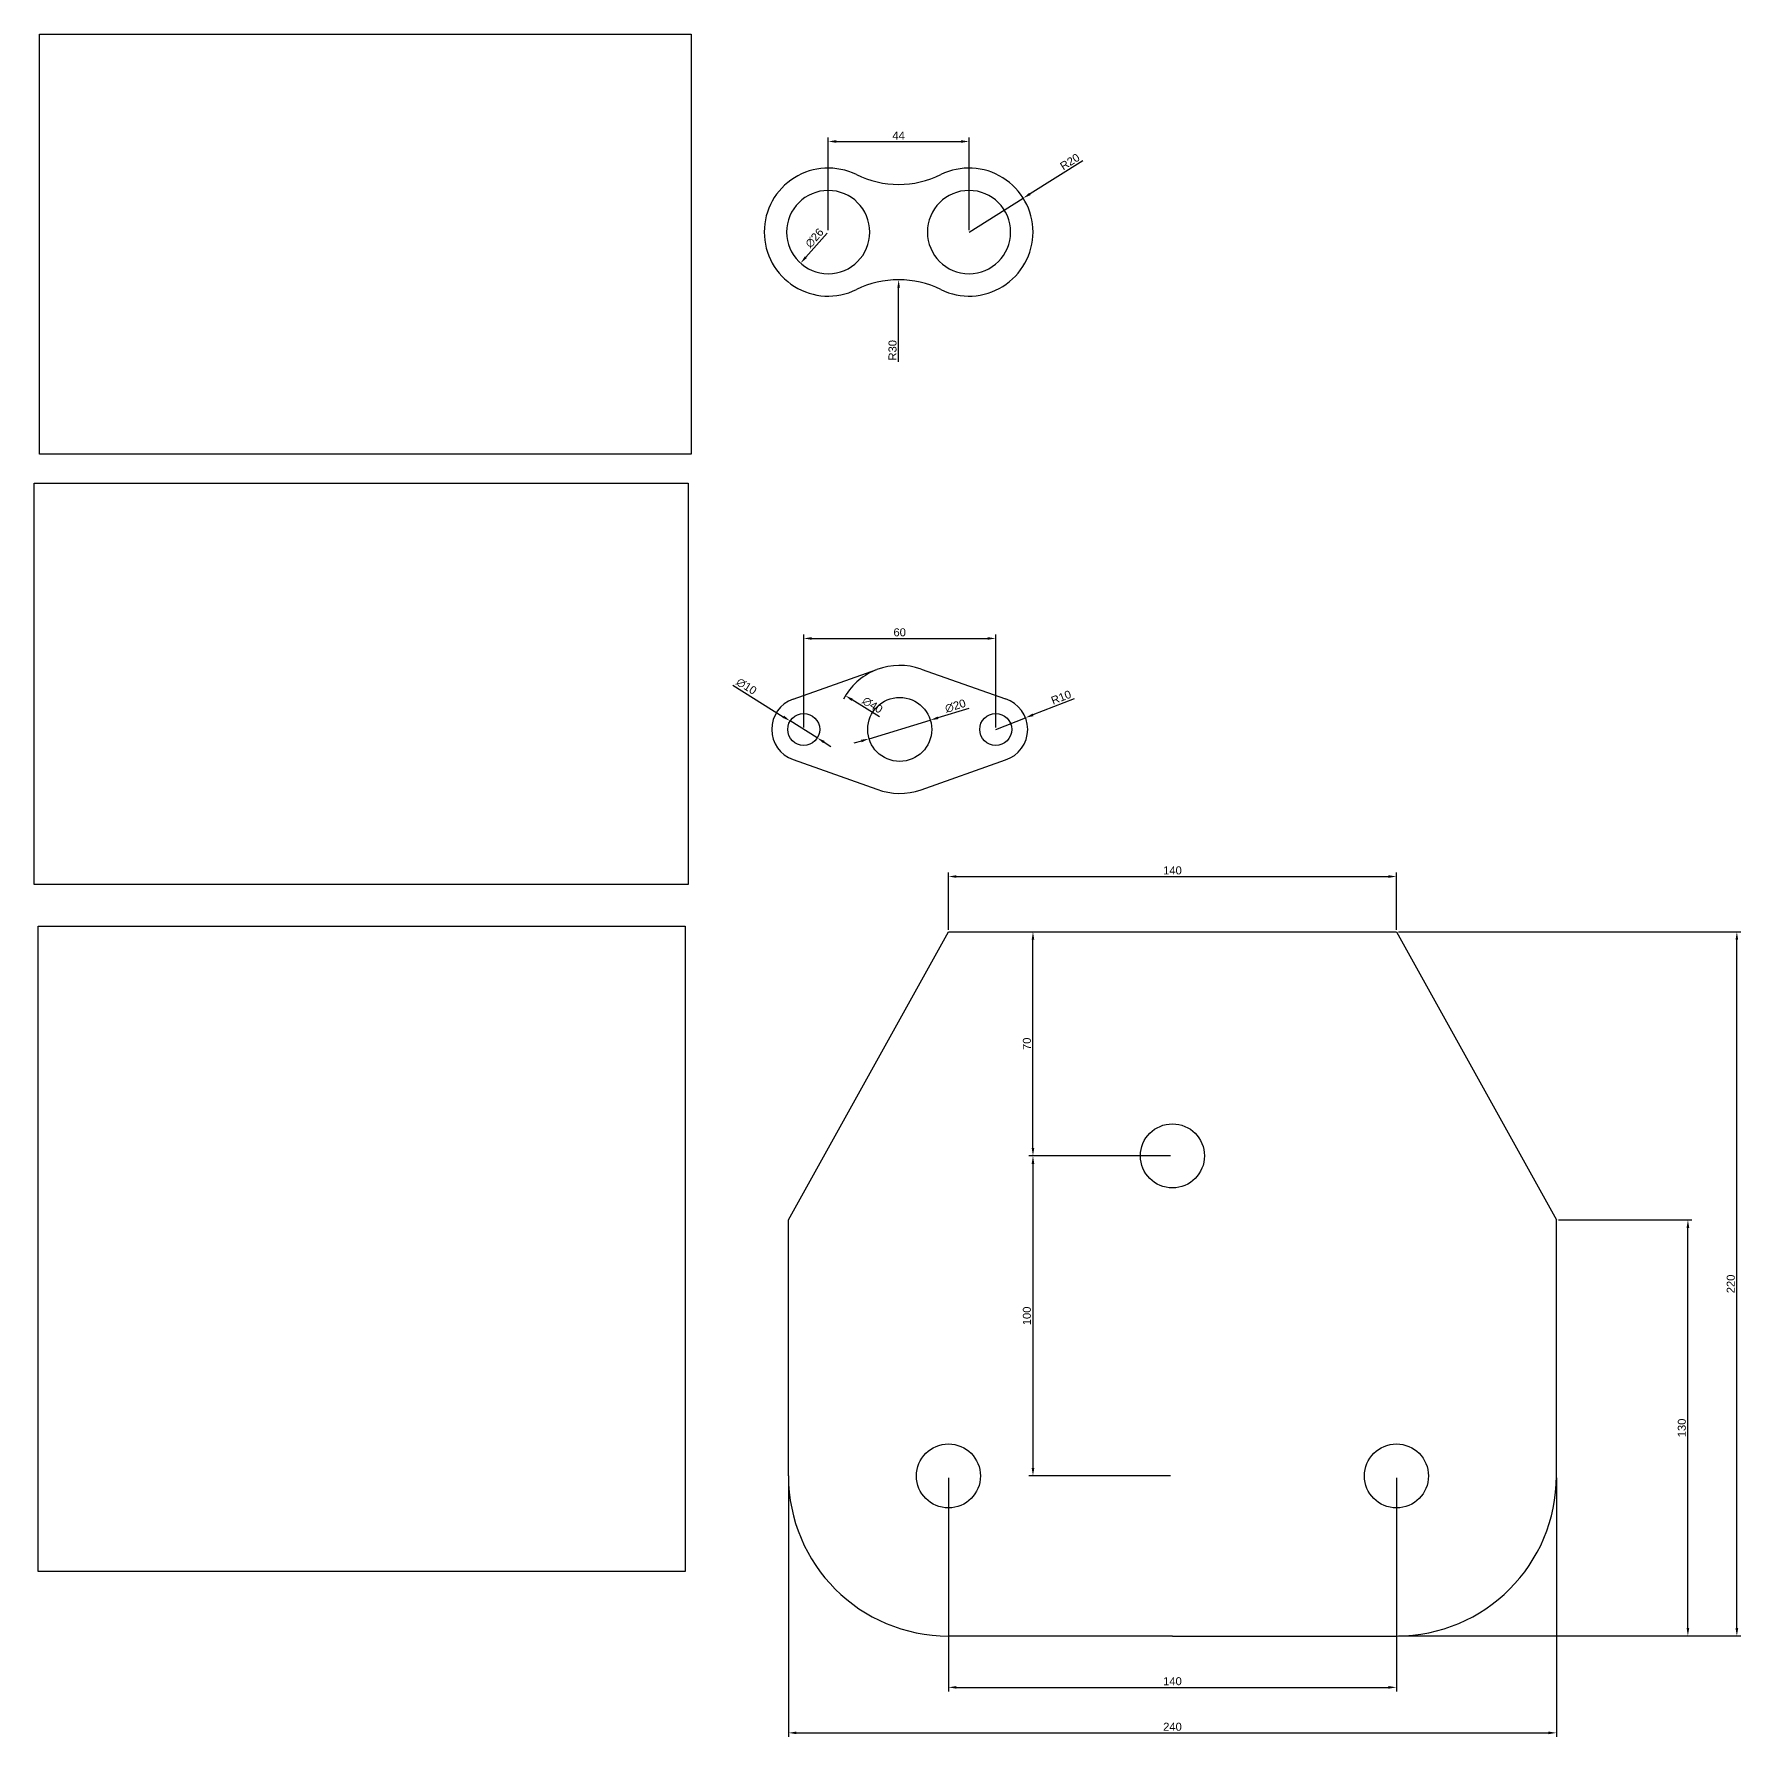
# Model space of a CAD drawing. Header units: millimetres. Extents: x 2424 to 5239, y 901 to 2022.
# Drawn here: x 4705 to 5239, y 901 to 1433 of the extents above; entities that cross this region are included whole.
import ezdxf

# ---------------------------------------------------------------- set-up
doc = ezdxf.new("R2010")
doc.units = ezdxf.units.MM
doc.styles.get("Standard").update_dxf_attribs({"font": 'arial.ttf'})
doc.dimstyles.new('ISO-25', dxfattribs={"dimtxt": 2.5, "dimasz": 2.5, "dimexe": 1.25, "dimexo": 0.625, "dimtad": 1, "dimtxsty": 'Standard', "dimcen": 2.5, "dimadec": 0, "dimazin": 0, "dimtfac": 1, "dimtmove": 0, "dimatfit": 3, "dimfxl": 1, "dimarcsym": 0})
picture_1 = doc.add_image_def('image37.png', size_in_pixel=(287, 185))
picture_2 = doc.add_image_def('image38.png', size_in_pixel=(290, 178))
picture_3 = doc.add_image_def('image39.png', size_in_pixel=(308, 307))

# ---------------------------------------------------------------- blocks, each defined once
blk = doc.blocks.new('*D294')
at = {"color": 0, "lineweight": -2, "transparency": 16777216}
for p, q in [((4953.33, 1372.02), (4953.33, 1400.95)), ((4955.83, 1399.7), (4994.83, 1399.7)), ((4997.33, 1372.02), (4997.33, 1400.95))]:
    blk.add_line(p, q, dxfattribs=at)
at = {"color": 0, "transparency": 16777216}
for points in [[(4955.83, 1400.12), (4955.83, 1399.28), (4953.33, 1399.7)], [(4994.83, 1400.12), (4994.83, 1399.28), (4997.33, 1399.7)]]:
    blk.add_solid(points, dxfattribs=at)
at = {"layer": 'Defpoints', "color": 0, "transparency": 16777216}
for p in [(4997.33, 1399.7), (4953.33, 1371.39), (4997.33, 1371.39)]:
    blk.add_point(p, dxfattribs=at)
at = {"color": 0, "transparency": 16777216, "insert": (4975.33, 1401.57), "char_height": 2.5, "attachment_point": 5}
blk.add_mtext('44', dxfattribs=at)
blk = doc.blocks.new('*D295')
at = {"color": 0, "lineweight": -2, "transparency": 16777216}
for p, q in [((5032.91, 1393.67), (5016.4, 1383.33)), ((4997.33, 1371.39), (5014.28, 1382.01))]:
    blk.add_line(p, q, dxfattribs=at)
at = {"color": 0, "transparency": 16777216}
blk.add_solid([(5016.18, 1383.69), (5016.62, 1382.98), (5014.28, 1382.01)], dxfattribs=at)
at = {"layer": 'Defpoints', "color": 0, "transparency": 16777216}
for p in [(5014.28, 1382.01), (4997.33, 1371.39)]:
    blk.add_point(p, dxfattribs=at)
at = {"color": 0, "transparency": 16777216, "insert": (5028.84, 1393.37), "char_height": 2.5, "attachment_point": 5, "rotation": 32.052}
blk.add_mtext('R20', dxfattribs=at)
blk = doc.blocks.new('*D296')
at = {"color": 0, "lineweight": -2, "transparency": 16777216}
blk.add_line((4975.33, 1330.86), (4975.33, 1353.99), dxfattribs=at)
at = {"color": 0, "transparency": 16777216}
blk.add_solid([(4974.91, 1353.99), (4975.74, 1353.99), (4975.33, 1356.49)], dxfattribs=at)
at = {"layer": 'Defpoints', "color": 0, "transparency": 16777216}
for p in [(4975.33, 1356.49), (4975.33, 1326.49)]:
    blk.add_point(p, dxfattribs=at)
at = {"color": 0, "transparency": 16777216, "insert": (4973.43, 1334.47), "char_height": 2.5, "attachment_point": 5, "rotation": 90}
blk.add_mtext('R30', dxfattribs=at)
blk = doc.blocks.new('*D297')
at = {"color": 0, "lineweight": -2, "transparency": 16777216}
blk.add_line((4953.03, 1371.06), (4946.34, 1363.55), dxfattribs=at)
at = {"color": 0, "transparency": 16777216}
blk.add_solid([(4946.03, 1363.83), (4946.65, 1363.28), (4944.68, 1361.69)], dxfattribs=at)
at = {"layer": 'Defpoints', "color": 0, "transparency": 16777216}
for p in [(4961.97, 1381.1), (4944.68, 1361.69)]:
    blk.add_point(p, dxfattribs=at)
at = {"color": 0, "transparency": 16777216, "insert": (4949.04, 1369.55), "char_height": 2.5, "attachment_point": 5, "rotation": 48.3065}
blk.add_mtext('∅26', dxfattribs=at)
blk = doc.blocks.new('*D299')
at = {"color": 0, "lineweight": -2, "transparency": 16777216}
for p, q in [((4945.66, 1216.65), (4945.66, 1245.7)), ((4948.16, 1244.45), (5003.16, 1244.45)), ((5005.66, 1216.65), (5005.66, 1245.7))]:
    blk.add_line(p, q, dxfattribs=at)
at = {"color": 0, "transparency": 16777216}
for points in [[(4948.16, 1244.86), (4948.16, 1244.03), (4945.66, 1244.45)], [(5003.16, 1244.86), (5003.16, 1244.03), (5005.66, 1244.45)]]:
    blk.add_solid(points, dxfattribs=at)
at = {"layer": 'Defpoints', "color": 0, "transparency": 16777216}
for p in [(5005.66, 1244.45), (4945.66, 1216.02), (5005.66, 1216.02)]:
    blk.add_point(p, dxfattribs=at)
at = {"color": 0, "transparency": 16777216, "insert": (4975.66, 1246.35), "char_height": 2.5, "attachment_point": 5}
blk.add_mtext('60', dxfattribs=at)
blk = doc.blocks.new('*D300')
at = {"color": 0, "lineweight": -2, "transparency": 16777216}
for p, q in [((4997.23, 1222.56), (4987.62, 1219.65)), ((4966.09, 1213.13), (4985.23, 1218.92)), ((4963.69, 1212.4), (4961.3, 1211.68))]:
    blk.add_line(p, q, dxfattribs=at)
at = {"color": 0, "transparency": 16777216}
for points in [[(4987.5, 1220.05), (4987.74, 1219.25), (4985.23, 1218.92)], [(4963.57, 1212.8), (4963.82, 1212), (4966.09, 1213.13)]]:
    blk.add_solid(points, dxfattribs=at)
at = {"layer": 'Defpoints', "color": 0, "transparency": 16777216}
for p in [(4985.23, 1218.92), (4966.09, 1213.13)]:
    blk.add_point(p, dxfattribs=at)
at = {"color": 0, "transparency": 16777216, "insert": (4993.05, 1223.35), "char_height": 2.5, "attachment_point": 5, "rotation": 16.8436}
blk.add_mtext('∅20', dxfattribs=at)
blk = doc.blocks.new('*D301')
at = {"color": 0, "lineweight": -2, "transparency": 16777216}
blk.add_line((4969.33, 1219.96), (4960.8, 1225.27), dxfattribs=at)
blk.add_arc((4975.66, 1216.02), 20, 112.5871, 151.6949, dxfattribs=at)
at = {"color": 0, "transparency": 16777216}
blk.add_solid([(4961.02, 1225.62), (4960.58, 1224.92), (4958.68, 1226.59)], dxfattribs=at)
at = {"layer": 'Defpoints', "color": 0, "transparency": 16777216}
for p in [(4958.68, 1226.59), (4992.64, 1205.46)]:
    blk.add_point(p, dxfattribs=at)
at = {"color": 0, "transparency": 16777216, "insert": (4967.17, 1223.63), "char_height": 2.5, "attachment_point": 5, "rotation": 328.1139}
blk.add_mtext('∅40', dxfattribs=at)
blk = doc.blocks.new('*D302')
at = {"color": 0, "lineweight": -2, "transparency": 16777216}
for p, q in [((4923.55, 1229.81), (4939.29, 1219.99)), ((4949.9, 1213.38), (4941.42, 1218.67)), ((4952.02, 1212.06), (4954.14, 1210.73))]:
    blk.add_line(p, q, dxfattribs=at)
at = {"color": 0, "transparency": 16777216}
for points in [[(4939.52, 1220.35), (4939.07, 1219.64), (4941.42, 1218.67)], [(4952.24, 1212.41), (4951.8, 1211.7), (4949.9, 1213.38)]]:
    blk.add_solid(points, dxfattribs=at)
at = {"layer": 'Defpoints', "color": 0, "transparency": 16777216}
for p in [(4941.42, 1218.67), (4949.9, 1213.38)]:
    blk.add_point(p, dxfattribs=at)
at = {"color": 0, "transparency": 16777216, "insert": (4927.79, 1229.49), "char_height": 2.5, "attachment_point": 5, "rotation": 328.0521}
blk.add_mtext('∅10', dxfattribs=at)
blk = doc.blocks.new('*D303')
at = {"color": 0, "lineweight": -2, "transparency": 16777216}
for p, q in [((5030.16, 1225.58), (5017.3, 1220.57)), ((5005.66, 1216.02), (5014.97, 1219.66))]:
    blk.add_line(p, q, dxfattribs=at)
at = {"color": 0, "transparency": 16777216}
blk.add_solid([(5017.15, 1220.96), (5017.46, 1220.18), (5014.97, 1219.66)], dxfattribs=at)
at = {"layer": 'Defpoints', "color": 0, "transparency": 16777216}
for p in [(5005.66, 1216.02), (5014.97, 1219.66)]:
    blk.add_point(p, dxfattribs=at)
at = {"color": 0, "transparency": 16777216, "insert": (5026.11, 1226.04), "char_height": 2.5, "attachment_point": 5, "rotation": 21.3115}
blk.add_mtext('R10', dxfattribs=at)
blk = doc.blocks.new('*D304')
at = {"color": 0, "lineweight": -2, "transparency": 16777216}
for p, q in [((4990.9, 982.17), (4990.9, 915.5)), ((5130.9, 982.17), (5130.9, 915.5)), ((4993.4, 916.75), (5128.4, 916.75))]:
    blk.add_line(p, q, dxfattribs=at)
at = {"color": 0, "transparency": 16777216}
for points in [[(4993.4, 917.17), (4993.4, 916.34), (4990.9, 916.75)], [(5128.4, 917.17), (5128.4, 916.34), (5130.9, 916.75)]]:
    blk.add_solid(points, dxfattribs=at)
at = {"layer": 'Defpoints', "color": 0, "transparency": 16777216}
for p in [(4990.9, 982.8), (5130.9, 982.8), (5130.9, 916.75)]:
    blk.add_point(p, dxfattribs=at)
at = {"color": 0, "transparency": 16777216, "insert": (5060.9, 918.66), "char_height": 2.5, "attachment_point": 5}
blk.add_mtext('140', dxfattribs=at)
blk = doc.blocks.new('*D305')
at = {"color": 0, "lineweight": -2, "transparency": 16777216}
for p, q in [((4940.9, 982.17), (4940.9, 901.29)), ((5180.9, 982.17), (5180.9, 901.29)), ((4943.4, 902.54), (5178.4, 902.54))]:
    blk.add_line(p, q, dxfattribs=at)
at = {"color": 0, "transparency": 16777216}
for points in [[(4943.4, 902.96), (4943.4, 902.12), (4940.9, 902.54)], [(5178.4, 902.96), (5178.4, 902.12), (5180.9, 902.54)]]:
    blk.add_solid(points, dxfattribs=at)
at = {"layer": 'Defpoints', "color": 0, "transparency": 16777216}
for p in [(4940.9, 982.8), (5180.9, 982.8), (5180.9, 902.54)]:
    blk.add_point(p, dxfattribs=at)
at = {"color": 0, "transparency": 16777216, "insert": (5060.9, 904.44), "char_height": 2.5, "attachment_point": 5}
blk.add_mtext('240', dxfattribs=at)
blk = doc.blocks.new('*D306')
at = {"color": 0, "lineweight": -2, "transparency": 16777216}
for p, q in [((5181.52, 1062.8), (5223.22, 1062.8)), ((5221.97, 935.3), (5221.97, 1060.3)), ((5131.52, 932.8), (5223.22, 932.8))]:
    blk.add_line(p, q, dxfattribs=at)
at = {"color": 0, "transparency": 16777216}
for points in [[(5221.56, 1060.3), (5222.39, 1060.3), (5221.97, 1062.8)], [(5221.56, 935.3), (5222.39, 935.3), (5221.97, 932.8)]]:
    blk.add_solid(points, dxfattribs=at)
at = {"layer": 'Defpoints', "color": 0, "transparency": 16777216}
for p in [(5180.9, 1062.8), (5221.97, 1062.8), (5130.9, 932.8)]:
    blk.add_point(p, dxfattribs=at)
at = {"color": 0, "transparency": 16777216, "insert": (5220.07, 997.8), "char_height": 2.5, "attachment_point": 5, "rotation": 90}
blk.add_mtext('130', dxfattribs=at)
blk = doc.blocks.new('*D307')
at = {"color": 0, "lineweight": -2, "transparency": 16777216}
for p, q in [((5131.52, 1152.8), (5238.52, 1152.8)), ((5237.27, 935.3), (5237.27, 1150.3)), ((5131.52, 932.8), (5238.52, 932.8))]:
    blk.add_line(p, q, dxfattribs=at)
at = {"color": 0, "transparency": 16777216}
for points in [[(5236.85, 1150.3), (5237.69, 1150.3), (5237.27, 1152.8)], [(5236.85, 935.3), (5237.69, 935.3), (5237.27, 932.8)]]:
    blk.add_solid(points, dxfattribs=at)
at = {"layer": 'Defpoints', "color": 0, "transparency": 16777216}
for p in [(5130.9, 1152.8), (5237.27, 1152.8), (5130.9, 932.8)]:
    blk.add_point(p, dxfattribs=at)
at = {"color": 0, "transparency": 16777216, "insert": (5235.37, 1042.8), "char_height": 2.5, "attachment_point": 5, "rotation": 90}
blk.add_mtext('220', dxfattribs=at)
blk = doc.blocks.new('*D308')
at = {"color": 0, "lineweight": -2, "transparency": 16777216}
for p, q in [((4990.9, 1153.42), (4990.9, 1171.32)), ((4993.4, 1170.07), (5128.4, 1170.07)), ((5130.9, 1153.42), (5130.9, 1171.32))]:
    blk.add_line(p, q, dxfattribs=at)
at = {"color": 0, "transparency": 16777216}
for points in [[(4993.4, 1170.49), (4993.4, 1169.65), (4990.9, 1170.07)], [(5128.4, 1170.49), (5128.4, 1169.65), (5130.9, 1170.07)]]:
    blk.add_solid(points, dxfattribs=at)
at = {"layer": 'Defpoints', "color": 0, "transparency": 16777216}
for p in [(5130.9, 1170.07), (4990.9, 1152.8), (5130.9, 1152.8)]:
    blk.add_point(p, dxfattribs=at)
at = {"color": 0, "transparency": 16777216, "insert": (5060.9, 1171.97), "char_height": 2.5, "attachment_point": 5}
blk.add_mtext('140', dxfattribs=at)
blk = doc.blocks.new('*D310')
at = {"color": 0, "lineweight": -2, "transparency": 16777216}
for p, q in [((5060.27, 1082.8), (5016.06, 1082.8)), ((5017.31, 1080.3), (5017.31, 985.3)), ((5060.27, 982.8), (5016.06, 982.8))]:
    blk.add_line(p, q, dxfattribs=at)
at = {"color": 0, "transparency": 16777216}
for points in [[(5016.89, 1080.3), (5017.73, 1080.3), (5017.31, 1082.8)], [(5016.89, 985.3), (5017.73, 985.3), (5017.31, 982.8)]]:
    blk.add_solid(points, dxfattribs=at)
at = {"layer": 'Defpoints', "color": 0, "transparency": 16777216}
for p in [(5060.9, 1082.8), (5017.31, 982.8), (5060.9, 982.8)]:
    blk.add_point(p, dxfattribs=at)
at = {"color": 0, "transparency": 16777216, "insert": (5015.41, 1032.8), "char_height": 2.5, "attachment_point": 5, "rotation": 90}
blk.add_mtext('100', dxfattribs=at)
blk = doc.blocks.new('*D311')
at = {"color": 0, "lineweight": -2, "transparency": 16777216}
for p, q in [((5017.93, 1152.8), (5018.56, 1152.8)), ((5017.31, 1085.3), (5017.31, 1150.3)), ((5060.27, 1082.8), (5016.06, 1082.8))]:
    blk.add_line(p, q, dxfattribs=at)
at = {"color": 0, "transparency": 16777216}
for points in [[(5016.89, 1150.3), (5017.73, 1150.3), (5017.31, 1152.8)], [(5016.89, 1085.3), (5017.73, 1085.3), (5017.31, 1082.8)]]:
    blk.add_solid(points, dxfattribs=at)
at = {"layer": 'Defpoints', "color": 0, "transparency": 16777216}
for p in [(5017.31, 1152.8), (5017.31, 1152.8), (5060.9, 1082.8)]:
    blk.add_point(p, dxfattribs=at)
at = {"color": 0, "transparency": 16777216, "insert": (5015.41, 1117.8), "char_height": 2.5, "attachment_point": 5, "rotation": 90}
blk.add_mtext('70', dxfattribs=at)

msp = doc.modelspace()

# ---------------------------------------------------------------- linework, layer by layer
at = {"color": 7}
for p, q in [((4942.327, 1225.454), (4968.558, 1234.722)), ((4982.329, 1234.88), (5008.68, 1225.557)), ((4942.327, 1206.596), (4968.558, 1197.328)), ((4982.329, 1197.17), (5008.68, 1206.492)), ((4940.899, 1062.797), (4990.899, 1152.797)), ((4990.899, 1152.797), (5130.899, 1152.797)), ((5130.899, 1152.797), (5180.899, 1062.797)), ((4940.899, 982.797), (4940.899, 1062.797)), ((5180.899, 982.797), (5180.899, 1062.797)), ((5060.899, 932.797), (4990.899, 932.797)), ((5060.899, 932.797), (5130.899, 932.797))]:
    msp.add_line(p, q, dxfattribs=at)
for centre, radius in [((4975.659, 1216.025), 10), ((4945.659, 1216.025), 5), ((5005.659, 1216.025), 5), ((5060.899, 1082.797), 10), ((4990.899, 982.797), 10), ((5130.899, 982.797), 10)]:
    msp.add_circle(centre, radius, dxfattribs=at)
for centre, radius, start, end in [((4953.327, 1371.394), 20, 63.89612, 180), ((4975.327, 1416.294), 30, 243.89612, 296.10388), ((4997.327, 1371.394), 20, 0, 116.10388), ((4953.327, 1371.394), 13, 0, 180), ((4997.327, 1371.394), 13, 0, 180), ((4953.327, 1371.394), 20, 180, 296.10388), ((4953.327, 1371.394), 13, 180, 0), ((4997.327, 1371.394), 13, 180, 0), ((4997.327, 1371.394), 20, 243.89612, 0), ((4975.327, 1326.494), 30, 63.89612, 116.10388), ((4975.659, 1216.025), 20, 70.51771, 110.79657), ((4945.659, 1216.025), 10, 109.4602, 250.5398), ((5005.659, 1216.025), 10, 287.58795, 72.41205), ((4975.659, 1216.025), 20, 249.20343, 289.48229), ((4990.899, 982.797), 50, 180, 270), ((5130.899, 982.797), 50, 270, 0)]:
    msp.add_arc(centre, radius, start, end, dxfattribs=at)

# ---------------------------------------------------------------- dimensions: what is measured, and where the dimension line sits
at = {"color": 114, "true_color": 0x139b48}
for base, p1, p2, picture, middle in [((4997.327, 1399.698), (4953.327, 1371.394), (4997.327, 1371.394), '*D294', (4975.327, 1401.573)), ((5005.659, 1244.447), (4945.659, 1216.025), (5005.659, 1216.025), '*D299', (4975.659, 1246.348)), ((5130.899, 1170.071), (4990.899, 1152.797), (5130.899, 1152.797), '*D308', (5060.899, 1171.973)), ((5180.899, 902.541), (4940.899, 982.797), (5180.899, 982.797), '*D305', (5060.899, 904.443)), ((5130.899, 916.755), (4990.899, 982.797), (5130.899, 982.797), '*D304', (5060.899, 918.656))]:
    dim = msp.add_linear_dim(base=base, p1=p1, p2=p2, dimstyle='ISO-25', dxfattribs=at)
    dim.commit()
    dim.dimension.update_dxf_attribs({"geometry": picture, "text_midpoint": middle})
for center, mpoint, picture, middle in [((4997.327, 1371.394), (5014.279, 1382.008), '*D295', (5029.849, 1391.757)), ((4975.327, 1326.494), (4975.327, 1356.494), '*D296', (4975.327, 1334.466)), ((5005.659, 1216.025), (5014.975, 1219.659), '*D303', (5026.801, 1224.273))]:
    dim = msp.add_radius_dim(center=center, mpoint=mpoint, dimstyle='ISO-25', dxfattribs=at)
    dim.commit()
    dim.dimension.update_dxf_attribs({"geometry": picture, "text_midpoint": middle, "dimtype": 164})
for p1, p2, picture, middle in [((4961.974, 1381.101), (4944.68, 1361.687), '*D297', (4950.517, 1368.239)), ((4949.901, 1213.379), (4941.416, 1218.671), '*D302', (4926.75, 1227.817)), ((4992.641, 1205.46), (4958.677, 1226.589), '*D301', (4966.124, 1221.956))]:
    dim = msp.add_diameter_dim_2p(p1=p1, p2=p2, dimstyle='ISO-25', dxfattribs=at)
    dim.commit()
    dim.dimension.update_dxf_attribs({"geometry": picture, "text_midpoint": middle, "dimtype": 163})
dim = msp.add_diameter_dim_2p(p1=(4966.088, 1213.127), p2=(4985.23, 1218.922), dimstyle='ISO-25', dxfattribs=at)
dim.commit()
dim.dimension.update_dxf_attribs({"geometry": '*D300', "text_midpoint": (4993.053, 1223.351)})
for base, p1, p2, picture, middle in [((5017.31, 1152.797), (5060.899, 1082.797), (5017.31, 1152.797), '*D311', (5015.408, 1117.797)), ((5237.271, 1152.797), (5130.899, 932.797), (5130.899, 1152.797), '*D307', (5235.369, 1042.797)), ((5017.31, 982.797), (5060.899, 1082.797), (5060.899, 982.797), '*D310', (5015.408, 1032.797)), ((5221.972, 1062.797), (5130.899, 932.797), (5180.899, 1062.797), '*D306', (5220.07, 997.797))]:
    dim = msp.add_linear_dim(base=base, p1=p1, p2=p2, angle=90, dimstyle='ISO-25', dxfattribs=at)
    dim.commit()
    dim.dimension.update_dxf_attribs({"geometry": picture, "text_midpoint": middle})

# ---------------------------------------------------------------- pictures from other files: only their frames are drawn
image = msp.add_image(picture_1, insert=(4706.892, 1301.98), size_in_units=(203.627, 131.258), dxfattribs=at)
image.dxf.flags = 7
image = msp.add_image(picture_2, insert=(4705.18, 1167.528), size_in_units=(204.344, 125.425), dxfattribs=at)
image.dxf.flags = 7
image = msp.add_image(picture_3, insert=(4706.391, 952.935), size_in_units=(202.234, 201.577), dxfattribs=at)
image.dxf.flags = 7

doc.saveas('drawing.dxf')
